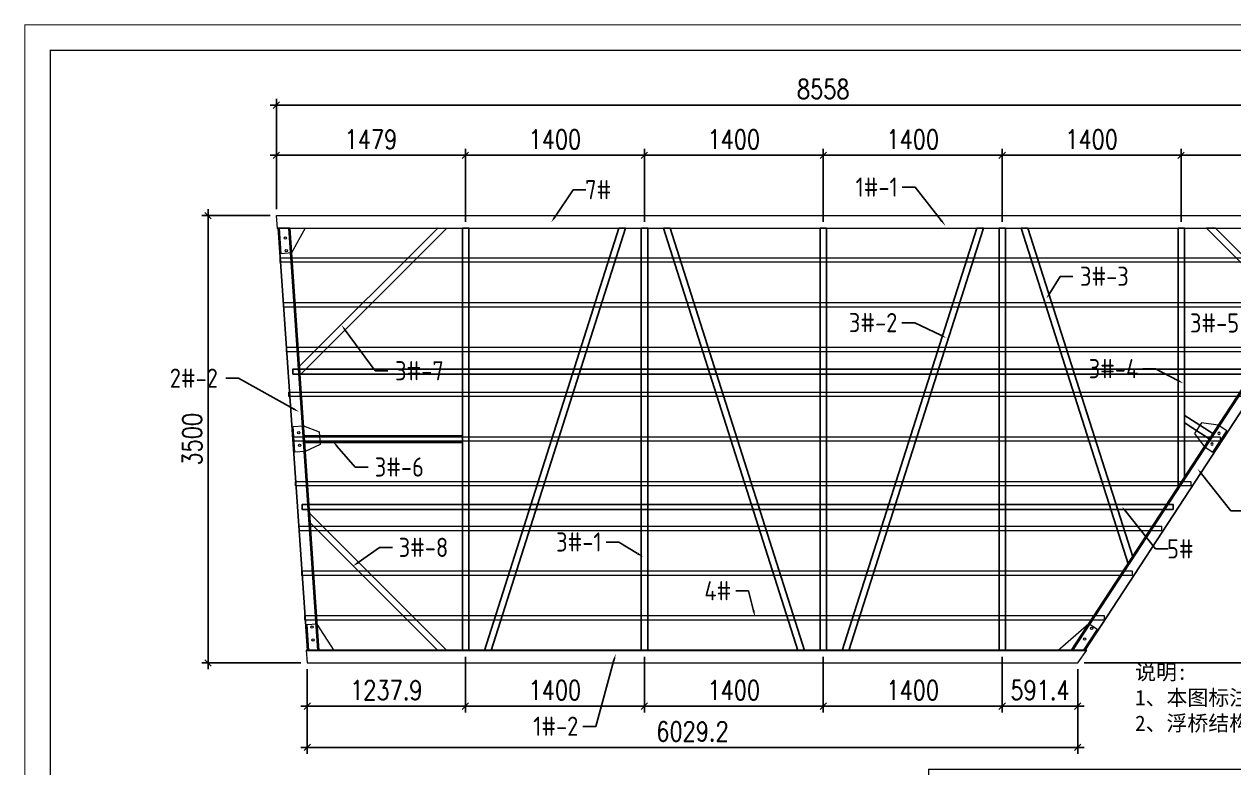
# Model space of a CAD drawing. Extents: x 8238 to 123366, y -35216 to 128109.
# Drawn here: x 82159 to 91624, y 121850 to 127668 of the extents above; entities that cross this region are included whole.
import ezdxf
from ezdxf import colors
from ezdxf.entities.mleader import LeaderData, LeaderLine
from ezdxf.math import Vec2, Vec3

# ---------------------------------------------------------------- set-up
doc = ezdxf.new("R2010")
doc.units = 0
doc.header["$LTSCALE"] = 1000
doc.header["$MEASUREMENT"] = 0
doc.linetypes.add('HIDDEN', pattern=[0.375, 0.25, -0.125])
for name, color, linetype, lineweight in [('加强板', 140, 'Continuous', 18), ('图框', 7, 'Continuous', 13), ('虚线', 8, 'Continuous', 0), ('铝主梁', 3, 'Continuous', 9), ('铝龙骨', 7, 'Continuous', 9)]:
    doc.layers.add(name, color=color, linetype=linetype, lineweight=lineweight)
for name, color, linetype in [('卡槽', 242, 'Continuous'), ('文字', 7, 'Continuous'), ('标注', 9, 'Continuous'), ('连接端梁', 130, 'Continuous'), ('铝横梁', 220, 'Continuous')]:
    doc.layers.add(name, color=color, linetype=linetype)
doc.styles.add('Arial', font='')
doc.styles.add('HZTXT', font='txtw.shx', dxfattribs={"width": 0.8, "bigfont": 'hztxtw.shx'})
doc.styles.get("Standard").update_dxf_attribs({"font": 'gbenor.shx', "bigfont": 'gbcbig.shx'})
doc.styles.get('Arial').set_extended_font_data('STXihei')
doc.dimstyles.new('DIM-50', dxfattribs={"dimscale": 50, "dimtxt": 3, "dimasz": 1, "dimexe": 1, "dimexo": 1, "dimgap": 1, "dimtad": 1, "dimdec": 1, "dimdsep": 46, "dimtxsty": 'HZTXT', "dimblk": 'OBLIQUE', "dimblk1": 'ARCHTICK', "dimblk2": 'OBLIQUE', "dimcen": 0, "dimdle": 1, "dimclrd": 9, "dimclre": 9, "dimclrt": 2, "dimadec": 1, "dimazin": 0, "dimtfac": 1, "dimtdec": 1, "dimtix": 1, "dimtmove": 2, "dimatfit": 3, "dimldrblk": 'OBLIQUE', "dimfxl": 15, "dimtolj": 1, "dimtzin": 0, "dimarcsym": 1})

# ---------------------------------------------------------------- blocks, each defined once
blk = doc.blocks.new('_Oblique')
at = {"color": 0, "linetype": 'ByBlock', "lineweight": -2}
blk.add_line((-0.5, -0.5), (0.5, 0.5), dxfattribs=at)
blk = doc.blocks.new('*D184')
at = {"layer": 'Defpoints', "color": 0, "transparency": 16777216}
for p in [(84132.8, 126170.4, 0), (83598, 122670.4), (84373.9, 122670.4, 0)]:
    blk.add_point(p, dxfattribs=at)
at = {"layer": '标注', "color": 9, "lineweight": -2, "transparency": 16777216}
for p, q in [((83598, 126220.4), (83598, 122620.4)), ((84082.8, 126170.4), (83548, 126170.4)), ((84323.9, 122670.4), (83548, 122670.4))]:
    blk.add_line(p, q, dxfattribs=at)
at = {"layer": '标注', "color": 9, "lineweight": -2, "transparency": 16777216, "xscale": 50, "yscale": 50, "zscale": 50}
for p, rotation in [((83598, 126170.4), 90), ((83598, 122670.4), 270)]:
    blk.add_blockref('_Oblique', p, dxfattribs=dict(at, rotation=rotation))
at = {"layer": '标注', "color": 2, "transparency": 16777216, "insert": (83473, 124420.4), "char_height": 150, "attachment_point": 5, "rotation": 90, "style": 'HZTXT'}
blk.add_mtext('\\A1;3500', dxfattribs=at)
blk = doc.blocks.new('_ArchTick')
at = {"color": 0, "linetype": 'ByBlock', "const_width": 0.4}
blk.add_lwpolyline([(-0.5, -0.5), (0.5, 0.5)], dxfattribs=at)
blk = doc.blocks.new('*D185')
at = {"layer": 'Defpoints', "color": 0, "transparency": 16777216}
for p in [(87011.8, 126642.3), (85611.8, 126072.4), (87011.8, 126072.4)]:
    blk.add_point(p, dxfattribs=at)
at = {"layer": '标注', "color": 9, "lineweight": -2, "transparency": 16777216}
for p, q in [((85611.8, 126122.4), (85611.8, 126692.3)), ((87011.8, 126122.4), (87011.8, 126692.3)), ((85561.8, 126642.3), (87061.8, 126642.3))]:
    blk.add_line(p, q, dxfattribs=at)
at = {"layer": '标注', "color": 9, "lineweight": -2, "transparency": 16777216, "xscale": 50, "yscale": 50, "zscale": 50, "rotation": 180}
blk.add_blockref('_Oblique', (85611.8, 126642.3), dxfattribs=at)
at = {"layer": '标注', "color": 9, "lineweight": -2, "transparency": 16777216, "xscale": 50, "yscale": 50, "zscale": 50}
blk.add_blockref('_Oblique', (87011.8, 126642.3), dxfattribs=at)
at = {"layer": '标注', "color": 2, "transparency": 16777216, "insert": (86311.8, 126767.3), "char_height": 150, "attachment_point": 5, "style": 'HZTXT'}
blk.add_mtext('\\A1;1400', dxfattribs=at)
blk = doc.blocks.new('*D186')
at = {"layer": 'Defpoints', "color": 0, "transparency": 16777216}
for p in [(88411.8, 126642.3), (87011.8, 126072.4), (88411.8, 126072.4)]:
    blk.add_point(p, dxfattribs=at)
at = {"layer": '标注', "color": 9, "lineweight": -2, "transparency": 16777216}
for p, q in [((87011.8, 126122.4), (87011.8, 126692.3)), ((88411.8, 126122.4), (88411.8, 126692.3)), ((86961.8, 126642.3), (88461.8, 126642.3))]:
    blk.add_line(p, q, dxfattribs=at)
at = {"layer": '标注', "color": 9, "lineweight": -2, "transparency": 16777216, "xscale": 50, "yscale": 50, "zscale": 50, "rotation": 180}
blk.add_blockref('_Oblique', (87011.8, 126642.3), dxfattribs=at)
at = {"layer": '标注', "color": 9, "lineweight": -2, "transparency": 16777216, "xscale": 50, "yscale": 50, "zscale": 50}
blk.add_blockref('_Oblique', (88411.8, 126642.3), dxfattribs=at)
at = {"layer": '标注', "color": 2, "transparency": 16777216, "insert": (87711.8, 126767.3), "char_height": 150, "attachment_point": 5, "style": 'HZTXT'}
blk.add_mtext('\\A1;1400', dxfattribs=at)
blk = doc.blocks.new('*D187')
at = {"layer": 'Defpoints', "color": 0, "transparency": 16777216}
for p in [(89811.8, 126642.3), (88411.8, 126072.4), (89811.8, 126072.4)]:
    blk.add_point(p, dxfattribs=at)
at = {"layer": '标注', "color": 9, "lineweight": -2, "transparency": 16777216}
for p, q in [((88411.8, 126122.4), (88411.8, 126692.3)), ((89811.8, 126122.4), (89811.8, 126692.3)), ((88361.8, 126642.3), (89861.8, 126642.3))]:
    blk.add_line(p, q, dxfattribs=at)
at = {"layer": '标注', "color": 9, "lineweight": -2, "transparency": 16777216, "xscale": 50, "yscale": 50, "zscale": 50, "rotation": 180}
blk.add_blockref('_Oblique', (88411.8, 126642.3), dxfattribs=at)
at = {"layer": '标注', "color": 9, "lineweight": -2, "transparency": 16777216, "xscale": 50, "yscale": 50, "zscale": 50}
blk.add_blockref('_Oblique', (89811.8, 126642.3), dxfattribs=at)
at = {"layer": '标注', "color": 2, "transparency": 16777216, "insert": (89111.8, 126767.3), "char_height": 150, "attachment_point": 5, "style": 'HZTXT'}
blk.add_mtext('\\A1;1400', dxfattribs=at)
blk = doc.blocks.new('*D188')
at = {"layer": 'Defpoints', "color": 0, "transparency": 16777216}
for p in [(84132.8, 127035), (84132.8, 126170.4), (92690.8, 126170.4)]:
    blk.add_point(p, dxfattribs=at)
at = {"layer": '标注', "color": 9, "lineweight": -2, "transparency": 16777216}
for p, q in [((92740.8, 127035), (84082.8, 127035)), ((84132.8, 126220.4), (84132.8, 127085)), ((92690.8, 126220.4), (92690.8, 127085))]:
    blk.add_line(p, q, dxfattribs=at)
at = {"layer": '标注', "color": 9, "lineweight": -2, "transparency": 16777216, "xscale": 50, "yscale": 50, "zscale": 50, "rotation": 180}
blk.add_blockref('_Oblique', (84132.8, 127035), dxfattribs=at)
at = {"layer": '标注', "color": 9, "lineweight": -2, "transparency": 16777216, "xscale": 50, "yscale": 50, "zscale": 50}
blk.add_blockref('_Oblique', (92690.8, 127035), dxfattribs=at)
at = {"layer": '标注', "color": 2, "transparency": 16777216, "insert": (88411.8, 127160), "char_height": 150, "attachment_point": 5, "style": 'HZTXT'}
blk.add_mtext('\\A1;8558', dxfattribs=at)
blk = doc.blocks.new('*D189')
at = {"layer": 'Defpoints', "color": 0, "transparency": 16777216}
for p in [(84132.8, 126642.3), (84132.8, 126170.4), (85611.8, 126072.4)]:
    blk.add_point(p, dxfattribs=at)
at = {"layer": '标注', "color": 9, "lineweight": -2, "transparency": 16777216}
for p, q in [((84132.8, 126220.4), (84132.8, 126692.3)), ((85611.8, 126122.4), (85611.8, 126692.3)), ((85661.8, 126642.3), (84082.8, 126642.3))]:
    blk.add_line(p, q, dxfattribs=at)
at = {"layer": '标注', "color": 9, "lineweight": -2, "transparency": 16777216, "xscale": 50, "yscale": 50, "zscale": 50, "rotation": 180}
blk.add_blockref('_Oblique', (84132.8, 126642.3), dxfattribs=at)
at = {"layer": '标注', "color": 9, "lineweight": -2, "transparency": 16777216, "xscale": 50, "yscale": 50, "zscale": 50}
blk.add_blockref('_Oblique', (85611.8, 126642.3), dxfattribs=at)
at = {"layer": '标注', "color": 2, "transparency": 16777216, "insert": (84872.3, 126767.3), "char_height": 150, "attachment_point": 5, "style": 'HZTXT'}
blk.add_mtext('\\A1;1479', dxfattribs=at)
blk = doc.blocks.new('*D190')
at = {"layer": 'Defpoints', "color": 0, "transparency": 16777216}
for p in [(84373.9, 122670.4), (90403.2, 122670.4), (84373.9, 122009.5)]:
    blk.add_point(p, dxfattribs=at)
at = {"layer": '标注', "color": 9, "lineweight": -2, "transparency": 16777216}
for p, q in [((84373.9, 122620.4), (84373.9, 121959.5)), ((90403.2, 122620.4), (90403.2, 121959.5)), ((90453.2, 122009.5), (84323.9, 122009.5))]:
    blk.add_line(p, q, dxfattribs=at)
at = {"layer": '标注', "color": 9, "lineweight": -2, "transparency": 16777216, "xscale": 50, "yscale": 50, "zscale": 50}
for p, rotation in [((84373.9, 122009.5), 179.9999999898094), ((90403.2, 122009.5), 359.9999999898094)]:
    blk.add_blockref('_Oblique', p, dxfattribs=dict(at, rotation=rotation))
at = {"layer": '标注', "color": 2, "transparency": 16777216, "insert": (87388.6, 122134.5), "char_height": 150, "attachment_point": 5, "rotation": 360, "style": 'HZTXT'}
blk.add_mtext('\\A1;6029.2', dxfattribs=at)
blk = doc.blocks.new('*D191')
at = {"layer": 'Defpoints', "color": 0, "transparency": 16777216}
for p in [(91211.8, 126642.3), (89811.8, 126072.4), (91211.8, 126072.4)]:
    blk.add_point(p, dxfattribs=at)
at = {"layer": '标注', "color": 9, "lineweight": -2, "transparency": 16777216}
for p, q in [((89811.8, 126122.4), (89811.8, 126692.3)), ((91211.8, 126122.4), (91211.8, 126692.3)), ((89761.8, 126642.3), (91261.8, 126642.3))]:
    blk.add_line(p, q, dxfattribs=at)
at = {"layer": '标注', "color": 9, "lineweight": -2, "transparency": 16777216, "xscale": 50, "yscale": 50, "zscale": 50, "rotation": 180}
blk.add_blockref('_Oblique', (89811.8, 126642.3), dxfattribs=at)
at = {"layer": '标注', "color": 9, "lineweight": -2, "transparency": 16777216, "xscale": 50, "yscale": 50, "zscale": 50}
blk.add_blockref('_Oblique', (91211.8, 126642.3), dxfattribs=at)
at = {"layer": '标注', "color": 2, "transparency": 16777216, "insert": (90511.8, 126767.3), "char_height": 150, "attachment_point": 5, "style": 'HZTXT'}
blk.add_mtext('\\A1;1400', dxfattribs=at)
blk = doc.blocks.new('*D192')
at = {"layer": 'Defpoints', "color": 0, "transparency": 16777216}
for p in [(92690.8, 126642.3), (92690.8, 126170.4), (91211.8, 126072.4)]:
    blk.add_point(p, dxfattribs=at)
at = {"layer": '标注', "color": 9, "lineweight": -2, "transparency": 16777216}
for p, q in [((91211.8, 126122.4), (91211.8, 126692.3)), ((92690.8, 126220.4), (92690.8, 126692.3)), ((91161.8, 126642.3), (92740.8, 126642.3))]:
    blk.add_line(p, q, dxfattribs=at)
at = {"layer": '标注', "color": 9, "lineweight": -2, "transparency": 16777216, "xscale": 50, "yscale": 50, "zscale": 50, "rotation": 180}
blk.add_blockref('_Oblique', (91211.8, 126642.3), dxfattribs=at)
at = {"layer": '标注', "color": 9, "lineweight": -2, "transparency": 16777216, "xscale": 50, "yscale": 50, "zscale": 50}
blk.add_blockref('_Oblique', (92690.8, 126642.3), dxfattribs=at)
at = {"layer": '标注', "color": 2, "transparency": 16777216, "insert": (91951.3, 126767.3), "char_height": 150, "attachment_point": 5, "style": 'HZTXT'}
blk.add_mtext('\\A1;1479', dxfattribs=at)
blk = doc.blocks.new('*D193')
at = {"layer": 'Defpoints', "color": 0, "transparency": 16777216}
for p in [(92690.8, 126170.4), (92910.7, 126170.4), (90403.2, 122670.4)]:
    blk.add_point(p, dxfattribs=at)
at = {"layer": '标注', "color": 9, "lineweight": -2, "transparency": 16777216}
for p, q in [((92910.7, 122620.4), (92910.7, 126220.4)), ((92740.8, 126170.4), (92960.7, 126170.4)), ((90453.2, 122670.4), (92960.7, 122670.4))]:
    blk.add_line(p, q, dxfattribs=at)
at = {"layer": '标注', "color": 9, "lineweight": -2, "transparency": 16777216, "xscale": 50, "yscale": 50, "zscale": 50}
for p, rotation in [((92910.7, 126170.4), 90), ((92910.7, 122670.4), 270)]:
    blk.add_blockref('_Oblique', p, dxfattribs=dict(at, rotation=rotation))
at = {"layer": '标注', "color": 2, "transparency": 16777216, "insert": (92785.7, 124420.4), "char_height": 150, "attachment_point": 5, "rotation": 90, "style": 'HZTXT'}
blk.add_mtext('\\A1;3500', dxfattribs=at)
blk = doc.blocks.new('*D194')
at = {"layer": 'Defpoints', "color": 0, "transparency": 16777216}
for p in [(89811.8, 122768.4), (90403.2, 122670.4), (90403.2, 122332.3)]:
    blk.add_point(p, dxfattribs=at)
at = {"layer": '标注', "color": 9, "lineweight": -2, "transparency": 16777216}
for p, q in [((89811.8, 122718.4), (89811.8, 122282.3)), ((90403.2, 122620.4), (90403.2, 122282.3)), ((89761.8, 122332.3), (90453.2, 122332.3))]:
    blk.add_line(p, q, dxfattribs=at)
at = {"layer": '标注', "color": 9, "lineweight": -2, "transparency": 16777216, "xscale": 50, "yscale": 50, "zscale": 50, "rotation": 180}
blk.add_blockref('_Oblique', (89811.8, 122332.3), dxfattribs=at)
at = {"layer": '标注', "color": 9, "lineweight": -2, "transparency": 16777216, "xscale": 50, "yscale": 50, "zscale": 50}
blk.add_blockref('_Oblique', (90403.2, 122332.3), dxfattribs=at)
at = {"layer": '标注', "color": 2, "transparency": 16777216, "insert": (90107.5, 122457.3), "char_height": 150, "attachment_point": 5, "style": 'HZTXT'}
blk.add_mtext('\\A1;591.4', dxfattribs=at)
blk = doc.blocks.new('*D195')
at = {"layer": 'Defpoints', "color": 0, "transparency": 16777216}
for p in [(85611.8, 122768.4), (84373.9, 122670.4), (85611.8, 122332.3)]:
    blk.add_point(p, dxfattribs=at)
at = {"layer": '标注', "color": 9, "lineweight": -2, "transparency": 16777216}
for p, q in [((85611.8, 122718.4), (85611.8, 122282.3)), ((84373.9, 122620.4), (84373.9, 122282.3)), ((84323.9, 122332.3), (85661.8, 122332.3))]:
    blk.add_line(p, q, dxfattribs=at)
at = {"layer": '标注', "color": 9, "lineweight": -2, "transparency": 16777216, "xscale": 50, "yscale": 50, "zscale": 50, "rotation": 180}
blk.add_blockref('_Oblique', (84373.9, 122332.3), dxfattribs=at)
at = {"layer": '标注', "color": 9, "lineweight": -2, "transparency": 16777216, "xscale": 50, "yscale": 50, "zscale": 50}
blk.add_blockref('_Oblique', (85611.8, 122332.3), dxfattribs=at)
at = {"layer": '标注', "color": 2, "transparency": 16777216, "insert": (84992.9, 122457.3), "char_height": 150, "attachment_point": 5, "style": 'HZTXT'}
blk.add_mtext('\\A1;1237.9', dxfattribs=at)
blk = doc.blocks.new('*D196')
at = {"layer": 'Defpoints', "color": 0, "transparency": 16777216}
for p in [(88411.8, 122768.4), (89811.8, 122768.4), (88411.8, 122332.3)]:
    blk.add_point(p, dxfattribs=at)
at = {"layer": '标注', "color": 9, "lineweight": -2, "transparency": 16777216}
for p, q in [((88411.8, 122718.4), (88411.8, 122282.3)), ((89811.8, 122718.4), (89811.8, 122282.3)), ((89861.8, 122332.3), (88361.8, 122332.3))]:
    blk.add_line(p, q, dxfattribs=at)
at = {"layer": '标注', "color": 9, "lineweight": -2, "transparency": 16777216, "xscale": 50, "yscale": 50, "zscale": 50, "rotation": 180}
blk.add_blockref('_Oblique', (88411.8, 122332.3), dxfattribs=at)
at = {"layer": '标注', "color": 9, "lineweight": -2, "transparency": 16777216, "xscale": 50, "yscale": 50, "zscale": 50}
blk.add_blockref('_Oblique', (89811.8, 122332.3), dxfattribs=at)
at = {"layer": '标注', "color": 2, "transparency": 16777216, "insert": (89111.8, 122457.3), "char_height": 150, "attachment_point": 5, "style": 'HZTXT'}
blk.add_mtext('\\A1;1400', dxfattribs=at)
blk = doc.blocks.new('*D197')
at = {"layer": 'Defpoints', "color": 0, "transparency": 16777216}
for p in [(87011.8, 122768.4), (88411.8, 122768.4), (87011.8, 122332.3)]:
    blk.add_point(p, dxfattribs=at)
at = {"layer": '标注', "color": 9, "lineweight": -2, "transparency": 16777216}
for p, q in [((87011.8, 122718.4), (87011.8, 122282.3)), ((88411.8, 122718.4), (88411.8, 122282.3)), ((88461.8, 122332.3), (86961.8, 122332.3))]:
    blk.add_line(p, q, dxfattribs=at)
at = {"layer": '标注', "color": 9, "lineweight": -2, "transparency": 16777216, "xscale": 50, "yscale": 50, "zscale": 50, "rotation": 180}
blk.add_blockref('_Oblique', (87011.8, 122332.3), dxfattribs=at)
at = {"layer": '标注', "color": 9, "lineweight": -2, "transparency": 16777216, "xscale": 50, "yscale": 50, "zscale": 50}
blk.add_blockref('_Oblique', (88411.8, 122332.3), dxfattribs=at)
at = {"layer": '标注', "color": 2, "transparency": 16777216, "insert": (87711.8, 122457.3), "char_height": 150, "attachment_point": 5, "style": 'HZTXT'}
blk.add_mtext('\\A1;1400', dxfattribs=at)
blk = doc.blocks.new('*D198')
at = {"layer": 'Defpoints', "color": 0, "transparency": 16777216}
for p in [(85611.8, 122768.4), (87011.8, 122768.4), (85611.8, 122332.3)]:
    blk.add_point(p, dxfattribs=at)
at = {"layer": '标注', "color": 9, "lineweight": -2, "transparency": 16777216}
for p, q in [((85611.8, 122718.4), (85611.8, 122282.3)), ((87011.8, 122718.4), (87011.8, 122282.3)), ((87061.8, 122332.3), (85561.8, 122332.3))]:
    blk.add_line(p, q, dxfattribs=at)
at = {"layer": '标注', "color": 9, "lineweight": -2, "transparency": 16777216, "xscale": 50, "yscale": 50, "zscale": 50, "rotation": 180}
blk.add_blockref('_Oblique', (85611.8, 122332.3), dxfattribs=at)
at = {"layer": '标注', "color": 9, "lineweight": -2, "transparency": 16777216, "xscale": 50, "yscale": 50, "zscale": 50}
blk.add_blockref('_Oblique', (87011.8, 122332.3), dxfattribs=at)
at = {"layer": '标注', "color": 2, "transparency": 16777216, "insert": (86311.8, 122457.3), "char_height": 150, "attachment_point": 5, "style": 'HZTXT'}
blk.add_mtext('\\A1;1400', dxfattribs=at)
blk = doc.blocks.new('A$C0D8A069B')
at = {"layer": '加强板'}
blk.add_lwpolyline([(80, -100), (0, -100), (0, 100), (80, 100), (200, 44.9), (200, -55.1), (80, -100)], dxfattribs=at)
for centre in [(40, 50), (40, -50)]:
    blk.add_circle(centre, 9, dxfattribs=at)
blk = doc.blocks.new('m4')
at = {"layer": '加强板', "color": 5, "elevation": 0}
for points in [[(109304.9, 18012.8), (109504.9, 18012.8), (109398.4, 17818.8), (109318.6, 17813.3)], [(117753.4, 18012.8), (117513.4, 18012.8), (117555.2, 17855.7), (117622.1, 17811.9)], [(109532.4, 14708.8), (109732.4, 14708.8), (109598.5, 14913.9), (109518.7, 14908.4)], [(115594, 14708.8), (115394, 14708.8), (115636.5, 14920), (115703.4, 14876.3)]]:
    blk.add_lwpolyline(points, close=True, dxfattribs=at)
at = {"layer": '加强板', "color": 5}
for centre in [(109350.3, 17935.8, 0), (117654.3, 17934.3, 0), (109357.2, 17836, 0), (117599.6, 17850.6, 0), (109559.9, 14891.2, 0), (115659, 14881.4, 0), (109566.8, 14791.4, 0), (115604.3, 14797.7, 0)]:
    blk.add_circle(centre, 9, dxfattribs=at)
at = {"layer": '卡槽', "color": 22, "ltscale": 5000, "elevation": 0}
for points in [[(116982, 16910.8), (116982, 16870.8), (109409.4, 16870.8), (109409.4, 16910.8)], [(116297, 15810.9), (116297, 15850.9), (109482, 15850.9), (109482, 15810.9)]]:
    blk.add_lwpolyline(points, close=True, dxfattribs=at)
at = {"layer": '虚线', "color": 1, "linetype": 'HIDDEN', "ltscale": 300}
for p, q in [((109287.2, 18012.8, 0), (117774.5, 18012.8, 0)), ((109374.9, 18012.8, 0), (109602.6, 14708.8, 0)), ((117669.9, 18012.8, 0), (115510.4, 14708.8, 0)), ((109514.9, 14708.8, 0), (115614.9, 14708.8, 0))]:
    blk.add_line(p, q, dxfattribs=at)
at = {"layer": '连接端梁', "elevation": 0}
for points in [[(109522.4, 14708.8), (109294.8, 18012.8), (109385, 18012.8), (109612.6, 14708.8)], [(115606, 14708.8), (117765.5, 18012.8), (117658, 18012.8), (115498.4, 14708.8)]]:
    blk.add_lwpolyline(points, close=True, dxfattribs=at)
at = {"layer": '铝主梁', "color": 3, "elevation": 0}
blk.add_lwpolyline([(117767.9, 18010.8), (109287.9, 18010.8), (109280.5, 18110.8), (117838.5, 18110.8)], dxfattribs=at)
blk.add_lwpolyline([(109521.6, 14610.9), (115550.9, 14610.8), (115621.5, 14710.8), (109514.2, 14710.8)], close=True, dxfattribs=at)
at = {"rotation": 3.941284033268662}
blk.add_blockref('A$C0D8A069B', (109418.6, 16360.8, 0), dxfattribs=at)
at = {"xscale": -0.9999999999999998, "rotation": 326.8307301158137}
blk.add_blockref('A$C0D8A069B', (116662.6, 16343.7, 0), dxfattribs=at)
blk = doc.blocks.new('sfsdfsdds')
at = {"layer": '图框'}
for p, q in [((88266, 119431), (88266, 114931)), ((88266, 119431), (93103, 119431)), ((93103, 119431), (93103, 114931)), ((88266, 118981), (93103, 118981)), ((89053, 118981), (89053, 114931)), ((90291, 118981), (90291, 114931)), ((91415, 118981), (91415, 114931)), ((88266, 118531), (93103, 118531)), ((88266, 118081), (93103, 118081)), ((88266, 117631), (93103, 117631)), ((88266, 117181), (93103, 117181)), ((88266, 116731), (93103, 116731)), ((88266, 116281), (93103, 116281)), ((88266, 115831), (93103, 115831)), ((88266, 115381), (93103, 115381)), ((88266, 114931), (93103, 114931))]:
    blk.add_line(p, q, dxfattribs=at)
at = {"layer": '图框', "attachment_point": 1, "style": 'Arial'}
for s, width, insert, char_height in [('\\pxi5.19523;{\\fSimSun|b0|i0|c134|p2;主浮桥材料表}', 2620.06, (89172, 119308), 168.75), ('\\pi51.65737;{\\fSimSun|b0|i0|c134|p2;编号}', 716.98, (88369, 118863), 168.75), ('\\pi51.32218;{\\fSimSun|b0|i0|c134|p2;名称}', 716.98, (89299, 118863), 168.75), ('\\pi53.50095;{\\fSimSun|b0|i0|c134|p2;材质}', 716.98, (90500, 118863), 168.75), ('\\pi35.48134;{\\fSimSun|b0|i0|c134|p2;规格（mm）}', 1208.85, (91685, 118863), 168.75), ('\\pi50.98698;{\\fSimSun|b0|i0|c134|p2;主梁}', 716.98, (89299, 118413), 168.75), ('\\pxqc;{\\fArial|b0|i0|c0|p34;1#}', 793.2, (88260, 118413), 168.75), ('\\pxqc;{\\fArial|b0|i0|c0|p34;6061-T6}', 1327.29, (90194, 118413), 168.75), ('\\pxqc;222x100x4', 1327.29, (91570, 118413), 168.75), ('\\pi31.45968;{\\fSimSun|b0|i0|c134|p2;U型槽}', 1074.91, (89273, 117944), 168.75), ('\\pxqc;{\\fArial|b0|i0|c0|p34;2#}', 793.2, (88260, 117937), 168.75), ('\\pxqc;{\\fArial|b0|i0|c0|p34;6061-T6}', 1327.29, (90194, 117937), 168.75), ('\\pxqc;90x78x7.0', 1327.29, (91570, 117933), 168.75), ('\\pxqc;{\\fArial|b0|i0|c0|p34;3#}', 793.2, (88260, 117509), 168.75), ('\\pxi0.34103;{\\fSimSun|b0|i0|c134|p2;矩形管}', 874.48, (89220, 117497), 168.75), ('\\pxqc;{\\fArial|b0|i0|c0|p34;6061-T6}', 1327.29, (90194, 117499), 168.75), ('\\pxqc;78x50x3', 1327.29, (91570, 117497), 168.75), ('\\pxqc;{\\fArial|b0|i0|c0|p34;4#}', 793.2, (88260, 117047), 168.75), ('\\pxi0.20973;{\\fSimSun|b0|i0|c134|p2;龙骨}', 1074.91, (89321, 117063), 168.75), ('\\pxqc;{\\fArial|b0|i0|c0|p34;6061-T6}', 1327.29, (90194, 117047), 168.75), ('\\pxqc;76x35x3', 1327.29, (91570, 117063), 168.75), ('\\pxqc;{\\fArial|b0|i0|c0|p34;5#}', 793.2, (88260, 116599), 168.75), ('\\pxi0.20749;{\\fSimSun|b0|i0|c134|p2;卡槽}', 1074.91, (89309, 116587), 168.75), ('\\pxqc;{\\fArial|b0|i0|c0|p34;6061-T6}', 1327.29, (90194, 116613), 168.75), ('\\pxqc;40x40x3', 1327.29, (91570, 116587), 168.75), ('\\pxqc;{\\fArial|b0|i0|c0|p34;6#}', 793.2, (88260, 116144), 168.75), ('\\pi74.02918;{\\fSimSun|b0|i0|c134|p2;加强板}', 1074.91, (89226, 116145), 168.75), ('\\pxqc;{\\fArial|b0|i0|c0|p34;6061-T6}', 1327.29, (90194, 116137), 168.75), ('\\pxqc;200x200x8', 1327.29, (91570, 116145), 168.75), ('\\pi117.7722;{\\fSimSun|b0|i0|c134|p2;浮箱}', 1074.91, (89271, 115714), 168.75), ('\\pxqc;{\\fArial|b0|i0|c0|p34;7#}', 793.2, (88260, 115688), 168.75), ('\\pxqc;{\\fArial|b0|i0|c0|p34;PE}', 1327.29, (90194, 115687), 168.75), ('\\pxqc,t7;1200x800x450', 1327.29, (91589, 115687), 168.75), ('\\pxqc;{\\fArial|b0|i0|c0|p34;8#}', 793.2, (88260, 115254), 168.75), ('{\\fSimSun|b0|i0|c134|p2;面板}', 1074.91, (89404, 115252), 168.75), ('\\pxqc;塑木', 1327.29, (90194, 115252), 168.8), ('138x23', 1327.29, (91826, 115254), 168.8)]:
    blk.add_mtext_dynamic_manual_height_columns(s, width=width, gutter_width=2260, heights=[363], dxfattribs=dict(at, insert=insert, char_height=char_height))
at = {"layer": '文字', "color": 0, "insert": (92168, 120123), "char_height": 150, "attachment_point": 5, "style": 'Arial'}
blk.add_mtext_dynamic_manual_height_columns('\\pxql;说明:\\P1、本图标注尺寸以mm为单位。\\P2、浮桥结构采用6061-T6铝合金。', width=3761.85, gutter_width=12.5, heights=[0], dxfattribs=at)

msp = doc.modelspace()

# ---------------------------------------------------------------- linework, layer by layer
at = {"layer": '加强板', "color": 5}
for points in [[(84157.19, 126072.36), (84357.18, 126072.36), (84250.75, 125878.33), (84170.93, 125872.83)], [(84384.73, 122768.36), (84584.72, 122768.36), (84450.79, 122973.38), (84370.98, 122967.88)], [(90446.32, 122768.36), (90246.36, 122768.36), (90488.78, 122979.54), (90555.74, 122935.77)]]:
    msp.add_lwpolyline(points, close=True, dxfattribs=at)
for centre in [(84202.59, 125995.3), (84209.47, 125895.54), (84412.26, 122950.68), (84419.13, 122850.91), (90456.61, 122857.21), (90511.32, 122940.91)]:
    msp.add_circle(centre, 9, dxfattribs=at)
at = {"layer": '虚线', "color": 1, "linetype": 'HIDDEN', "ltscale": 300}
for p, q in [((84139.55, 126072.36), (92626.77, 126072.36)), ((84227.26, 126072.36), (84454.89, 122768.36)), ((92522.24, 126072.36), (90362.69, 122768.36)), ((84367.18, 122768.36), (90467.24, 122768.36))]:
    msp.add_line(p, q, dxfattribs=at)
at = {"layer": '连接端梁', "color": 0}
for points, const_width in [([(82164.1, 127663.42), (96434.16, 127663.42), (96434.16, 116700.7), (82164.1, 116700.7)], 10), ([(82364.1, 127463.42), (96234.16, 127463.42), (96234.16, 116900.7), (82364.1, 116900.7)], 9)]:
    msp.add_lwpolyline(points, close=True, dxfattribs=dict(at, const_width=const_width))
at = {"layer": '连接端梁'}
for points in [[(84374.7, 122768.36), (84147.07, 126072.36), (84237.28, 126072.36), (84464.91, 122768.36)], [(90458.27, 122768.36), (92617.81, 126072.36), (92510.29, 126072.36), (90350.75, 122768.36)]]:
    msp.add_lwpolyline(points, close=True, dxfattribs=at)
at = {"layer": '铝横梁', "color": 243}
for points in [[(84311.9, 124989.31), (85394.92, 126072.36), (85464.22, 126070.94), (84317.69, 124924.39)], [(85587.81, 126072.36), (85587.81, 122768.36), (85637.81, 122768.36), (85637.81, 126072.36)], [(86812.45, 126072.36), (85760.82, 122768.36), (85813.08, 122767.75), (86864.71, 126071.75)], [(86987.81, 126072.36), (86987.81, 122768.36), (87037.81, 122768.36), (87037.81, 126072.36)], [(87213.17, 126072.36), (88264.8, 122768.36), (88212.53, 122767.75), (87160.9, 126071.75)], [(88387.81, 126072.36), (88387.81, 122768.36), (88437.81, 122768.36), (88437.81, 126072.36)], [(89612.45, 126072.36), (88560.82, 122768.36), (88613.08, 122767.75), (89664.71, 126071.75)], [(89787.81, 126072.36), (89787.81, 122768.36), (89837.81, 122768.36), (89837.81, 126072.36)], [(90013.17, 126072.36), (90835.94, 123492.4), (90800.68, 123438.46), (89960.9, 126071.75)], [(91187.81, 126072.36), (91187.81, 124049.02), (91237.81, 124122.46), (91237.81, 126072.36)], [(92103.34, 125449.73), (91480.57, 126072.52), (91411.27, 126071.1), (92075.09, 125407.27)], [(84396.1, 123767.2), (85394.91, 122768.37), (85464.21, 122769.78), (84392.49, 123841.52)]]:
    msp.add_lwpolyline(points, close=True, dxfattribs=at)
for points in [[(91236.9, 124609.92), (91459.38, 124464.51)], [(91235.81, 124550.91), (91432.02, 124422.66)]]:
    msp.add_lwpolyline(points, dxfattribs=at)
at = {"layer": '铝横梁', "color": 243, "elevation": 0}
msp.add_lwpolyline([(84349.44, 124446.33), (85587.8, 124446.35), (85587.8, 124396.35), (84352.75, 124396.33)], close=True, dxfattribs=at)
at = {"layer": '铝龙骨', "color": 0}
for points in [[(84160.8, 125805.36), (84160.8, 125840.36), (92438.8, 125840.36), (92438.8, 125805.36)], [(84190.8, 125455.36), (84190.8, 125490.36), (92213.8, 125490.36), (92213.8, 125455.36)], [(84210.8, 125105.36), (84210.8, 125140.36), (91983.8, 125140.36), (91983.8, 125105.36)], [(84230.8, 124755.36), (84230.8, 124790.36), (91758.8, 124790.36), (91758.8, 124755.36)], [(84260.8, 124405.36), (84260.8, 124440.36), (91518.8, 124440.36), (91518.8, 124405.36)], [(84280.8, 124055.36), (84280.8, 124090.36), (91288.8, 124090.36), (91288.8, 124055.36)], [(84310.8, 123705.36), (84310.8, 123740.36), (91058.8, 123740.36), (91058.8, 123705.36)], [(84330.8, 123355.36), (84330.8, 123390.36), (90828.8, 123390.36), (90828.8, 123355.36)], [(84355.8, 123005.36), (84355.8, 123040.36), (90608.8, 123040.36), (90608.8, 123005.36)]]:
    msp.add_lwpolyline(points, close=True, dxfattribs=at)

# ---------------------------------------------------------------- block references
msp.add_blockref('m4', (-25147.68, 108059.52, 0))
at = {"xscale": -1, "rotation": 326.8307301158137}
msp.add_blockref('A$C0D8A069B', (91514.9, 124403.24), dxfattribs=at)
at = {"rotation": 3.941284033268659}
msp.add_blockref('A$C0D8A069B', (84270.91, 124420.36), dxfattribs=at)
at = {"layer": '连接端梁', "color": 0, "xscale": 0.8, "yscale": 0.8, "zscale": 0.8}
msp.add_blockref('sfsdfsdds', (18622.57, 26293.62), dxfattribs=at)

# ---------------------------------------------------------------- dimensions: what is measured, and where the dimension line sits
at = {"layer": '标注'}
for base, p1, p2, picture, middle in [((84132.8, 127034.95), (92690.83, 126170.36), (84132.8, 126170.36), '*D188', (88411.81, 127159.95)), ((84132.8, 126642.27), (85611.81, 126072.36), (84132.8, 126170.36), '*D189', (84872.3, 126767.27)), ((87011.81, 126642.27), (85611.81, 126072.36), (87011.81, 126072.36), '*D185', (86311.81, 126767.27)), ((88411.81, 126642.27), (87011.81, 126072.36), (88411.81, 126072.36), '*D186', (87711.81, 126767.27)), ((89811.81, 126642.27), (88411.81, 126072.36), (89811.81, 126072.36), '*D187', (89111.81, 126767.27)), ((91211.81, 126642.27), (89811.81, 126072.36), (91211.81, 126072.36), '*D191', (90511.81, 126767.27)), ((92690.83, 126642.27), (91211.81, 126072.36), (92690.83, 126170.36), '*D192', (91951.32, 126767.27))]:
    dim = msp.add_linear_dim(base=base, p1=p1, p2=p2, dimstyle='DIM-50', dxfattribs=at)
    dim.commit()
    dim.dimension.update_dxf_attribs({"geometry": picture, "text_midpoint": middle})
for base, p1, p2, angle, picture, middle in [((83598.02, 122670.36, 0), (84132.8, 126170.36), (84373.93, 122670.36), 90, '*D184', (83473.02, 124420.36, 0)), ((92910.66, 126170.36), (90403.17, 122670.36), (92690.83, 126170.36), 90, '*D193', (92785.66, 124420.36)), ((85611.81, 122332.27), (84373.93, 122670.36), (85611.81, 122768.36), 180, '*D195', (84992.87, 122457.27)), ((85611.81, 122332.27), (87011.81, 122768.36), (85611.81, 122768.36), 180, '*D198', (86311.81, 122457.27)), ((87011.81, 122332.27), (88411.81, 122768.36), (87011.81, 122768.36), 180, '*D197', (87711.81, 122457.27)), ((88411.81, 122332.27), (89811.81, 122768.36), (88411.81, 122768.36), 180, '*D196', (89111.81, 122457.27)), ((90403.17, 122332.27), (89811.81, 122768.36), (90403.17, 122670.36), 180, '*D194', (90107.49, 122457.27))]:
    dim = msp.add_linear_dim(base=base, p1=p1, p2=p2, angle=angle, dimstyle='DIM-50', dxfattribs=at)
    dim.commit()
    dim.dimension.update_dxf_attribs({"geometry": picture, "text_midpoint": middle})
dim = msp.add_aligned_dim(p1=(90403.17, 122670.36), p2=(84373.93, 122670.36), distance=660.82, dimstyle='DIM-50', dxfattribs=at)
dim.commit()
dim.dimension.update_dxf_attribs({"geometry": '*D190', "text_midpoint": (87388.55, 122134.53)})

# ---------------------------------------------------------------- leaders
at = {"layer": '标注', "color": 6, "linetype": 'ByBlock'}
ml = msp.add_multileader_mtext('Standard', dxfattribs=at)
ml.set_content('1#-1', color=6)
ml.set_leader_properties()
ml.build(insert=Vec2(0, 0))
ml.multileader.update_dxf_attribs({"dogleg_length": 100, "arrow_head_size": 50})
ctx = ml.context
ctx.base_point, ctx.char_height, ctx.arrow_head_size, ctx.landing_gap_size, ctx.plane_origin = Vec3(88671.04, 126392.5), 150, 50, 35.88, Vec3(88520.46, 114801.5)
ctx.text_align_type = 2
notes = []
notes.append((ctx, [(1, (1, 1, 0), (89130.3, 126392.5), (-1, 0), 100, [(0, [(89367.88, 126091.17)], 0, [])])]))
ctx.mtext.insert, ctx.mtext.width, ctx.mtext.defined_height, ctx.mtext.alignment, ctx.mtext.flow_direction = Vec3(88994.42, 126468.78), 445.8704, 72.4, 3, 5
ml = msp.add_multileader_mtext('Standard', dxfattribs=at)
ml.set_content('7#', color=6)
ml.set_leader_properties()
ml.build(insert=Vec2(0, 0))
ml.multileader.update_dxf_attribs({"dogleg_length": 100, "arrow_head_size": 50})
ctx = ml.context
ctx.base_point, ctx.char_height, ctx.arrow_head_size, ctx.landing_gap_size, ctx.plane_origin = Vec3(86554.19, 126372.97), 150, 50, 35.88, Vec3(86772.29, 115771.73)
ctx.text_align_type = 2
notes.append((ctx, [(0, (1, 1, 0), (86454.19, 126372.97), (1, 0), 100, [(0, [(86283.06, 126117.64)], 0, [])])]))
ctx.mtext.insert, ctx.mtext.width, ctx.mtext.defined_height, ctx.mtext.alignment, ctx.mtext.flow_direction = Vec3(86752.57, 126447.97), 445.8704, 72.4, 3, 5
ml = msp.add_multileader_mtext('Standard', dxfattribs=at)
ml.set_content('3#-3', color=6)
ml.set_leader_properties()
ml.build(insert=Vec2(0, 0))
ml.multileader.update_dxf_attribs({"dogleg_length": 100, "arrow_head_size": 50})
ctx = ml.context
ctx.base_point, ctx.char_height, ctx.arrow_head_size, ctx.landing_gap_size, ctx.plane_origin = Vec3(90365.59, 125694.77), 150, 50, 35.88, Vec3(90138.67, 115345.65)
ctx.text_align_type = 2
notes.append((ctx, [(0, (1, 1, 0), (90265.59, 125694.77), (1, 0), 100, [(0, [(90157.22, 125520.72)], 0, [])])]))
ctx.mtext.insert, ctx.mtext.width, ctx.mtext.defined_height, ctx.mtext.alignment, ctx.mtext.flow_direction = Vec3(90802.55, 125771.1), 445.8704, 72.4, 3, 5
ml = msp.add_multileader_mtext('Standard', dxfattribs=at)
ml.set_content('3#-5', color=6)
ml.set_leader_properties()
ml.build(insert=Vec2(0, 0))
ml.multileader.update_dxf_attribs({"dogleg_length": 100, "arrow_head_size": 50})
ctx = ml.context
ctx.base_point, ctx.char_height, ctx.arrow_head_size, ctx.landing_gap_size, ctx.plane_origin = Vec3(91287.53, 125329.25), 150, 50, 35.88, Vec3(91046.91, 115025.46)
ctx.text_align_type = 2
notes.append((ctx, [(1, (1, 1, 0), (91801.96, 125329.25), (-1, 0), 100, [(0, [(91943.13, 125609.95)], 0, [])])]))
ctx.mtext.insert, ctx.mtext.width, ctx.mtext.defined_height, ctx.mtext.alignment, ctx.mtext.flow_direction = Vec3(91666.09, 125405.58), 445.8704, 72.4, 3, 5
ml = msp.add_multileader_mtext('Standard', dxfattribs=at)
ml.set_content('3#-2', color=6)
ml.set_leader_properties()
ml.build(insert=Vec2(0, 0))
ml.multileader.update_dxf_attribs({"dogleg_length": 100, "arrow_head_size": 50})
ctx = ml.context
ctx.base_point, ctx.char_height, ctx.arrow_head_size, ctx.landing_gap_size, ctx.plane_origin = Vec3(88610.56, 125332.18), 150, 50, 35.88, Vec3(88231.46, 115051.52)
ctx.text_align_type = 2
notes.append((ctx, [(1, (1, 1, 0), (89127.32, 125332.18), (-1, 0), 100, [(0, [(89376.3, 125213.02)], 0, [])])]))
ctx.mtext.insert, ctx.mtext.width, ctx.mtext.defined_height, ctx.mtext.alignment, ctx.mtext.flow_direction = Vec3(88991.44, 125408.52), 445.8704, 72.4, 3, 5
ml = msp.add_multileader_mtext('Standard', dxfattribs=at)
ml.set_content('3#-7', color=6)
ml.set_leader_properties()
ml.build(insert=Vec2(0, 0))
ml.multileader.update_dxf_attribs({"dogleg_length": 100, "arrow_head_size": 50})
ctx = ml.context
ctx.base_point, ctx.char_height, ctx.arrow_head_size, ctx.landing_gap_size, ctx.plane_origin = Vec3(85005.41, 124955.18, 0), 150, 50, 35.88, Vec3(84948.39, 114934.54, 0)
ctx.text_align_type = 2
notes.append((ctx, [(0, (1, 1, 0), (84905.41, 124955.18, 0), (1, 0), 100, [(0, [(84641.32, 125315.06, 0)], 0, [])])]))
ctx.mtext.insert, ctx.mtext.width, ctx.mtext.defined_height, ctx.mtext.alignment, ctx.mtext.flow_direction = Vec3(85442.37, 125031.51, 0), 445.8704, 72.4, 3, 5
ml = msp.add_multileader_mtext('Standard', dxfattribs=at)
ml.set_content('3#-4', color=6)
ml.set_leader_properties()
ml.build(insert=Vec2(0, 0))
ml.multileader.update_dxf_attribs({"dogleg_length": 100, "arrow_head_size": 50})
ctx = ml.context
ctx.base_point, ctx.char_height, ctx.arrow_head_size, ctx.landing_gap_size, ctx.plane_origin = Vec3(90490.98, 124971.61), 150, 50, 35.88, Vec3(90145.41, 114636.01)
ctx.text_align_type = 2
notes.append((ctx, [(1, (1, 1, 0), (91012.74, 124971.61), (-1, 0), 100, [(0, [(91229.59, 124858.13)], 0, [])])]))
ctx.mtext.insert, ctx.mtext.width, ctx.mtext.defined_height, ctx.mtext.alignment, ctx.mtext.flow_direction = Vec3(90876.86, 125047.94), 445.8704, 72.4, 3, 5
ml = msp.add_multileader_mtext('Standard', dxfattribs=at)
ml.set_content('2#-2', color=6)
ml.set_leader_properties()
ml.build(insert=Vec2(0, 0))
ml.multileader.update_dxf_attribs({"dogleg_length": 100, "arrow_head_size": 50})
ctx = ml.context
ctx.base_point, ctx.char_height, ctx.arrow_head_size, ctx.landing_gap_size, ctx.plane_origin = Vec3(83316.49, 124897.39, 0), 150, 50, 35.88, Vec3(84426.14, 116575.38, 0)
notes.append((ctx, [(1, (1, 1, 0), (83836.42, 124897.39, 0), (-1, 0), 100, [(0, [(84308.86, 124634.95, 0)], 0, [])])]))
ctx.mtext.insert, ctx.mtext.width, ctx.mtext.flow_direction = Vec3(83298.33, 124973.67, 0), 207.6057, 5
ml = msp.add_multileader_mtext('Standard', dxfattribs=at)
ml.set_content('3#-6', color=6)
ml.set_leader_properties()
ml.build(insert=Vec2(0, 0))
ml.multileader.update_dxf_attribs({"dogleg_length": 100, "arrow_head_size": 50})
ctx = ml.context
ctx.base_point, ctx.char_height, ctx.arrow_head_size, ctx.landing_gap_size, ctx.plane_origin = Vec3(84849.71, 124202.19), 150, 50, 35.88, Vec3(84792.7, 114181.55)
ctx.text_align_type = 2
notes.append((ctx, [(0, (1, 1, 0), (84749.71, 124202.19), (1, 0), 100, [(0, [(84573.49, 124405.36)], 0, [])])]))
ctx.mtext.insert, ctx.mtext.width, ctx.mtext.defined_height, ctx.mtext.alignment, ctx.mtext.flow_direction = Vec3(85286.58, 124278.52), 445.8704, 72.4, 3, 5
ml = msp.add_multileader_mtext('Standard', dxfattribs=at)
ml.set_content('2#-1', color=6)
ml.set_leader_properties()
ml.build(insert=Vec2(0, 0))
ml.multileader.update_dxf_attribs({"dogleg_length": 100, "arrow_head_size": 50})
ctx = ml.context
ctx.base_point, ctx.char_height, ctx.arrow_head_size, ctx.landing_gap_size, ctx.plane_origin = Vec3(91701.9, 123860.33, 0), 150, 50, 35.88, Vec3(89268.72, 115669.99, 0)
ctx.text_align_type = 2
notes.append((ctx, [(1, (1, 1, 0), (91601.9, 123860.33, 0), (1, 0), 100, [(0, [(91340.58, 124189.81, 0)], 0, [])])]))
ctx.mtext.insert, ctx.mtext.alignment, ctx.mtext.flow_direction = Vec3(92112.58, 123936.61, 0), 3, 5
ml = msp.add_multileader_mtext('Standard', dxfattribs=at)
ml.set_content('5#', color=6)
ml.set_leader_properties()
ml.build(insert=Vec2(0, 0))
ml.multileader.update_dxf_attribs({"dogleg_length": 100, "arrow_head_size": 50})
ctx = ml.context
ctx.base_point, ctx.char_height, ctx.arrow_head_size, ctx.landing_gap_size, ctx.plane_origin = Vec3(91111.27, 123562.67), 150, 50, 35.88, Vec3(90678.08, 115372.33)
ctx.text_align_type = 2
notes.append((ctx, [(1, (1, 1, 0), (91011.27, 123562.67), (1, 0), 100, [(0, [(90749.95, 123892.15)], 0, [])])]))
ctx.mtext.insert, ctx.mtext.alignment, ctx.mtext.flow_direction = Vec3(91309.65, 123637.67), 3, 5
ml = msp.add_multileader_mtext('Standard', dxfattribs=at)
ml.set_content('3#-8', color=6)
ml.set_leader_properties()
ml.build(insert=Vec2(0, 0))
ml.multileader.update_dxf_attribs({"dogleg_length": 100, "arrow_head_size": 50})
ctx = ml.context
ctx.base_point, ctx.char_height, ctx.arrow_head_size, ctx.landing_gap_size, ctx.plane_origin = Vec3(85040.26, 123573.34, 0), 150, 50, 35.88, Vec3(84983.24, 113552.7, 0)
ctx.text_align_type = 2
notes.append((ctx, [(0, (1, 1, 0), (84940.26, 123573.34, 0), (1, 0), 100, [(0, [(84732.37, 123427.79, 0)], 0, [])])]))
ctx.mtext.insert, ctx.mtext.width, ctx.mtext.defined_height, ctx.mtext.alignment, ctx.mtext.flow_direction = Vec3(85477.53, 123649.67, 0), 445.8704, 72.4, 3, 5
ml = msp.add_multileader_mtext('Standard', dxfattribs=at)
ml.set_content('3#-1', color=6)
ml.set_leader_properties()
ml.build(insert=Vec2(0, 0))
ml.multileader.update_dxf_attribs({"dogleg_length": 100, "arrow_head_size": 50})
ctx = ml.context
ctx.base_point, ctx.char_height, ctx.arrow_head_size, ctx.landing_gap_size, ctx.plane_origin = Vec3(86328.7, 123615.36), 150, 50, 35.88, Vec3(87012.37, 113153.86)
ctx.text_align_type = 2
notes.append((ctx, [(1, (1, 1, 0), (86812.96, 123615.36), (-1, 0), 100, [(0, [(87002.14, 123499.77)], 0, [])])]))
ctx.mtext.insert, ctx.mtext.width, ctx.mtext.defined_height, ctx.mtext.alignment, ctx.mtext.flow_direction = Vec3(86677.08, 123691.69), 445.8704, 72.4, 3, 5
ml = msp.add_multileader_mtext('Standard', dxfattribs=at)
ml.set_content('4#', color=6)
ml.set_leader_properties()
ml.build(insert=Vec2(0, 0))
ml.multileader.update_dxf_attribs({"dogleg_length": 100, "arrow_head_size": 50})
ctx = ml.context
ctx.base_point, ctx.char_height, ctx.arrow_head_size, ctx.landing_gap_size, ctx.plane_origin = Vec3(87481.12, 123233.93), 150, 50, 35.88, Vec3(88270.12, 112942.49)
ctx.text_align_type = 2
notes.append((ctx, [(1, (1, 1, 0), (87827.87, 123233.93), (-1, 0), 100, [(0, [(87878.46, 123030.68)], 0, [])])]))
ctx.mtext.insert, ctx.mtext.width, ctx.mtext.defined_height, ctx.mtext.alignment, ctx.mtext.flow_direction = Vec3(87691.99, 123310.21), 445.8704, 72.4, 3, 5
ml = msp.add_multileader_mtext('Standard', dxfattribs=at)
ml.set_content('1#-2', color=6)
ml.set_leader_properties()
ml.build(insert=Vec2(0, 0))
ml.multileader.update_dxf_attribs({"dogleg_length": 100, "arrow_head_size": 50})
ctx = ml.context
ctx.base_point, ctx.char_height, ctx.arrow_head_size, ctx.landing_gap_size, ctx.plane_origin = Vec3(86139.26, 122174.12), 150, 50, 35.88, Vec3(86908.93, 134029.55)
ctx.text_align_type = 2
notes.append((ctx, [(1, (1, 1, 0), (86631.02, 122174.12), (-1, 0), 100, [(0, [(86787.61, 122739.87)], 0, [])])]))
ctx.mtext.insert, ctx.mtext.width, ctx.mtext.defined_height, ctx.mtext.alignment, ctx.mtext.flow_direction = Vec3(86495.14, 122250.4), 445.8704, 72.4, 3, 5
for ctx, leaders in notes:
    for number, flags, end, landing, length, lines in leaders:
        leader = LeaderData()
        leader.index, (leader.has_last_leader_line, leader.has_dogleg_vector, leader.attachment_direction) = number, flags
        leader.last_leader_point, leader.dogleg_vector, leader.dogleg_length = Vec3(end), Vec3(landing), length
        for number, points, colour, breaks in lines:
            line = LeaderLine()
            line.index, line.vertices, line.color, line.breaks = number, Vec3.list(points), colors.encode_raw_color(colour), breaks
            leader.lines.append(line)
        ctx.leaders.append(leader)

doc.saveas('drawing.dxf')
